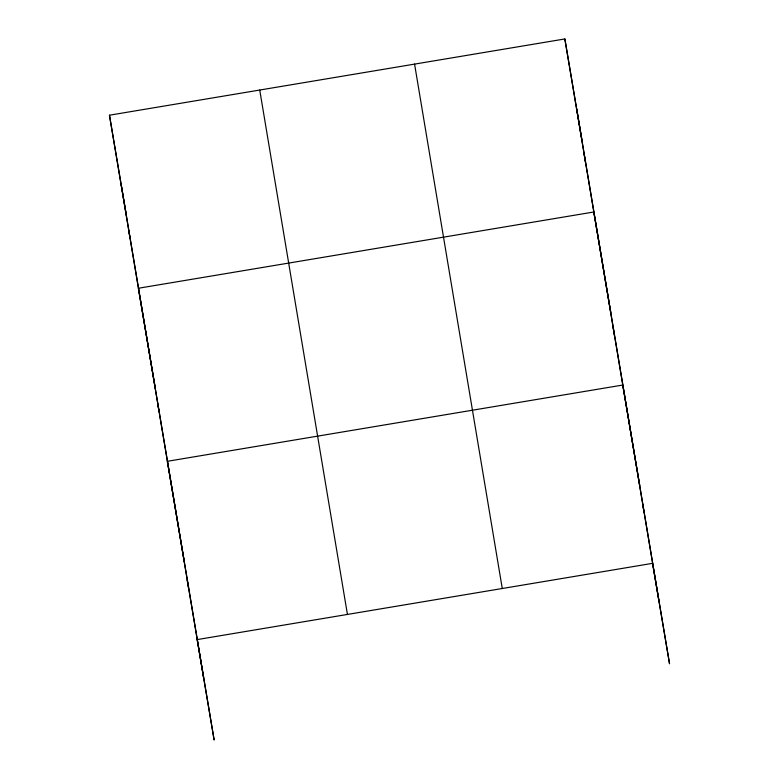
<?xml version="1.0" encoding="UTF-8"?>
<svg xmlns="http://www.w3.org/2000/svg" width="779" height="779" viewBox="0 0 779 779"><rect width="100%" height="100%" fill="white"/><g stroke="black" fill="none" stroke-linecap="round" stroke-linejoin="round"><path stroke-width="1.17" d="M203.66 678.061L109.459 115.204L564.853 38.95L581.845 139.402M584.153 154.32L585.487 162.256M610.785 312.457L593.793 211.995L138.399 288.249L155.391 388.711M613.092 327.365L614.427 335.301M639.725 485.502L622.733 385.05L167.339 461.304L184.331 561.756M642.617 503.916L643.96 511.852M109.459 115.204L126.451 215.656M128.749 230.565L130.093 238.501M157.689 403.619L159.033 411.555M187.213 580.16L188.557 588.096M576.684 108.875L669.541 663.796L652.549 563.344L197.155 639.598L214.147 740.05L121.281 185.129M564.853 38.95L659.063 601.807M414.574 64.112L502.27 588.505M259.738 90.043L347.434 614.436"/></g></svg>
